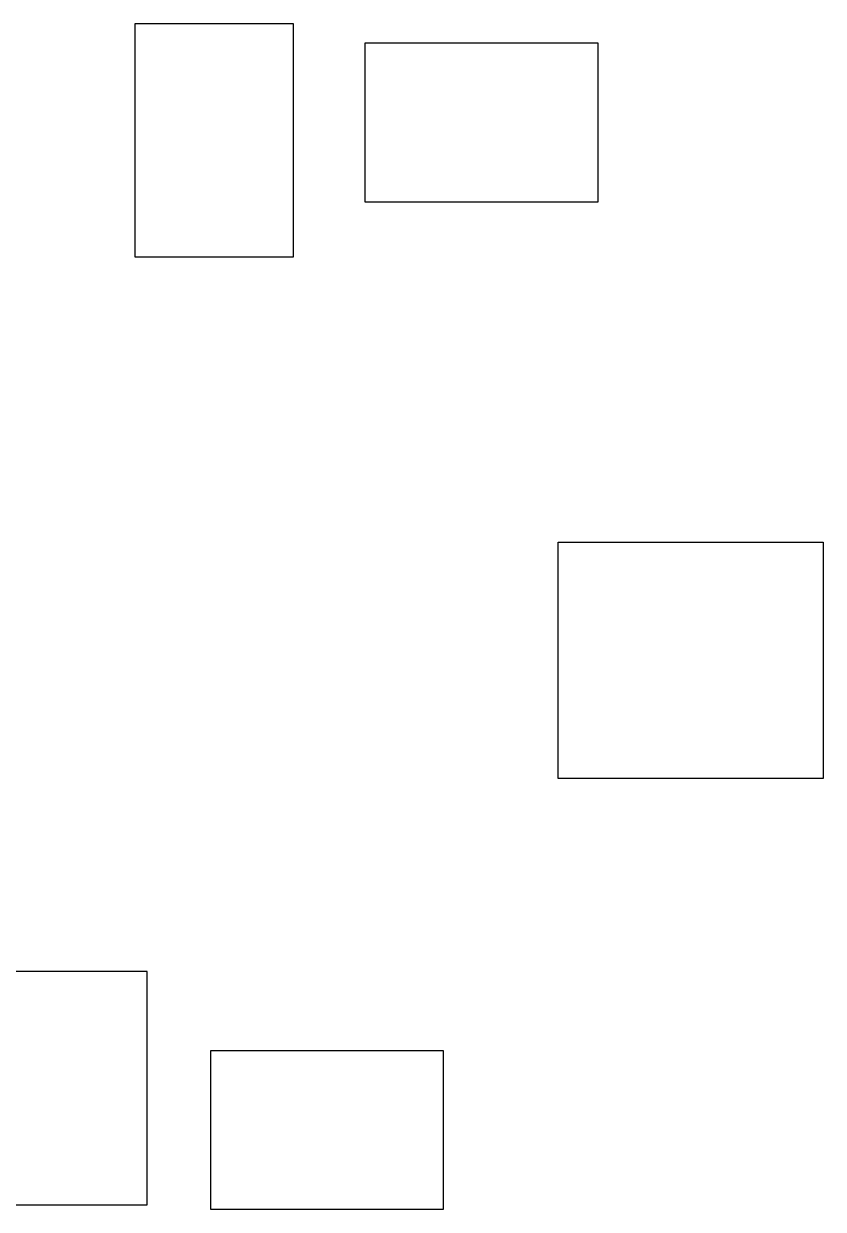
# Model space of a CAD drawing. Extents: x 481 to 3212, y 95 to 2621.
# Drawn here: x 2670 to 3212, y 806 to 1610 of the extents above; entities that cross this region are included whole.
import ezdxf

# ---------------------------------------------------------------- set-up
doc = ezdxf.new("R2010")
doc.units = 0
doc.header["$LTSCALE"] = 40
doc.header["$MEASUREMENT"] = 0
doc.layers.get('0').update_dxf_attribs({"linetype": 'CONTINUOUS'})

msp = doc.modelspace()

# ---------------------------------------------------------------- linework, layer by layer
for points in [[(2745.73112, 1451.71404), (2853.23112, 1451.71404), (2853.23112, 1609.71404), (2745.73112, 1609.71404)], [(3059.57151, 1489.0178), (3059.57151, 1596.5178), (2901.57151, 1596.5178), (2901.57151, 1489.0178)], [(3032.4773, 1258.24602), (3212.21871, 1258.24602), (3212.21871, 1098.24602), (3032.4773, 1098.24602)], [(2646.525, 809.23633), (2754.025, 809.23633), (2754.025, 967.23633), (2646.525, 967.23633)], [(2954.85395, 806.15578), (2954.85395, 913.65578), (2796.85395, 913.65578), (2796.85395, 806.15578)]]:
    msp.add_lwpolyline(points, close=True)

doc.saveas('drawing.dxf')
